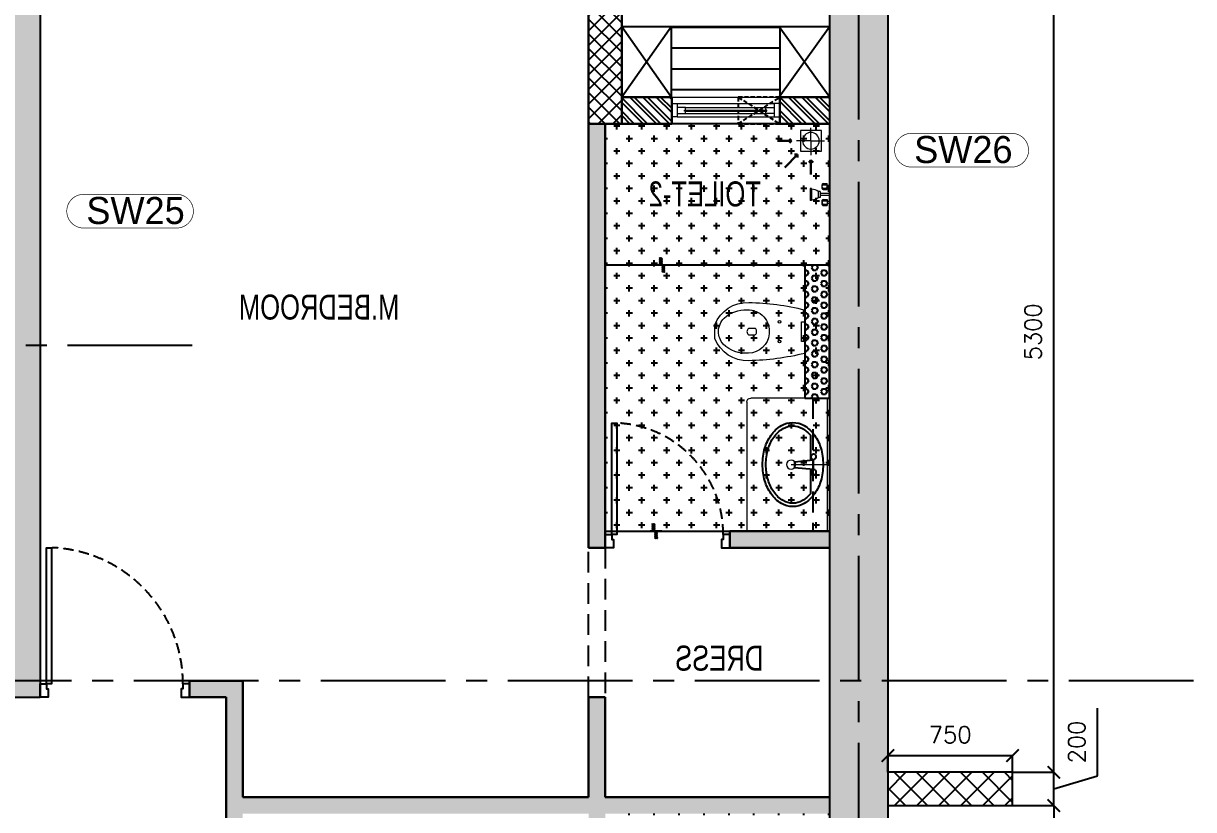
# Model space of a CAD drawing. Header units: millimetres. Extents: x 1181448 to 1317632, y -5734806 to -5633961.
# Drawn here: x 1222512 to 1229551, y -5714824 to -5710094 of the extents above; entities that cross this region are included whole.
import ezdxf

# ---------------------------------------------------------------- set-up
doc = ezdxf.new("R2010")
doc.units = ezdxf.units.MM
doc.header["$LTSCALE"] = 1000
doc.header["$MEASUREMENT"] = 0
for name, pattern in [('3BHK-A$1$( Hidden )', [0.375, 0.25, -0.125]), ('3BHK-A$1$AUDIT_D_120904163729-0', [0]), ('3BHK-A$1$HIDDEN', [0.375, 0.25, -0.125]), ('AUDIT_D_120904163729-0', [0]), ('T8(T9 IS SIMILAR) - TYPICAL FLOOR ELEVATION$1$AUDIT_D_120904163729-0', [0]), ('T8(T9 IS SIMILAR) - TYPICAL FLOOR ELEVATION$1$HIDDEN', [0.375, 0.25, -0.125]), ('T8_REFUGE COLUMNS$0$CENTER2', [1.125, 0.75, -0.125, 0.125, -0.125])]:
    doc.linetypes.add(name, pattern=pattern)
doc.layers.get('0').update_dxf_attribs({"linetype": 'AUDIT_D_120904163729-0'})
for name, color, linetype in [('3BHK-A$0$$1$LEDGE WALL', 5, 'Continuous'), ('3BHK-A$0$A-DOOR-FULL', 2, 'Continuous'), ('3BHK-A$0$A-SANITARY', 2, 'Continuous'), ('3BHK-A$0$a-tile drop', 3, 'Continuous'), ('3BHK-A$0$APT PLANS-typ$0$TILEDROP', 3, 'Continuous'), ('3BHK-A$0$ELEV.', 5, 'Continuous'), ('3BHK-A$0$LEDGE WALL', 5, 'Continuous'), ('3BHK-A$1$A-HATCH -160', 251, '3BHK-A$1$AUDIT_D_120904163729-0'), ('3BHK-A$1$A-TOI SUNK 50MM', 8, 'Continuous'), ('3BHK-A$1$CUT-OUT', 49, 'Continuous'), ('3BHK-A$1$ELE 1', 1, 'Continuous'), ('A_dim', 1, 'Continuous'), ('T8(T9 IS SIMILAR) - REFUGE FLOOR$1$A_rail', 253, 'Continuous'), ('T8(T9 IS SIMILAR) - TYPICAL FLOOR ELEVATION$0$A-DIM', 1, 'T8(T9 IS SIMILAR) - TYPICAL FLOOR ELEVATION$1$AUDIT_D_120904163729-0'), ('T8(T9 IS SIMILAR) - TYPICAL FLOOR ELEVATION$1$A-WALL HATCH', 252, 'T8(T9 IS SIMILAR) - TYPICAL FLOOR ELEVATION$1$AUDIT_D_120904163729-0'), ('T8(T9 IS SIMILAR) - TYPICAL FLOOR ELEVATION$1$A-WALL-FEATURES', 6, 'T8(T9 IS SIMILAR) - TYPICAL FLOOR ELEVATION$1$AUDIT_D_120904163729-0'), ('T8_REFUGE COLUMNS$0$A-CENTERLINE', 193, 'T8_REFUGE COLUMNS$0$CENTER2'), ('T8_REFUGE COLUMNS$1$A-RCC COLS', 3, 'Continuous')]:
    doc.layers.add(name, color=color, linetype=linetype)
for name, color, linetype, lineweight in [('3BHK-A$0$a-Text', 4, 'Continuous', 0), ('3BHK-A$1$a-TOI-fixtures', 251, 'Continuous', 0), ('3BHK-A$1$A-WALL- 160', 6, 'Continuous', 30), ('3BHK-A$1$Ventilator', 5, 'Continuous', 0), ('T8(T9 IS SIMILAR) - REFUGE FLOOR$0$D&W', 8, 'Continuous', 25), ('T8_REFUGE COLUMNS$0$A-COLUMN NO size reduce', 81, 'Continuous', 25)]:
    doc.layers.add(name, color=color, linetype=linetype, lineweight=lineweight)
doc.layers.add('T8_REFUGE COLUMNS$0$COL-HATCH', color=7, linetype='Continuous', lineweight=25, true_color=0xa3a3a3)
doc.styles.add('3BHK-A$0$ARIAL ARROW', font='swisscl.ttf')
doc.styles.add('3BHK-A$0$Romans 1', font='romans.shx', dxfattribs={"height": 100})
doc.styles.add('T8(T9 IS SIMILAR) - TYPICAL FLOOR ELEVATION$0$Romans 1', font='romans.shx', dxfattribs={"height": 100})
doc.styles.add('T8_REFUGE COLUMNS$0$STANDARD', font='GOTHIC.TTF')
doc.dimstyles.new('3BHK-A$0$ALPINE S', dxfattribs={"dimscale": 0, "dimtxt": 100, "dimasz": 75, "dimexe": 0, "dimexo": 0, "dimgap": 75, "dimtad": 1, "dimdec": 0, "dimzin": 0, "dimdsep": 46, "dimtxsty": '3BHK-A$0$Romans 1', "dimblk": '3BHK-A$0$_ArchTick', "dimcen": 0.09, "dimclrd": 256, "dimclre": 256, "dimclrt": 7, "dimadec": 0, "dimazin": 0, "dimtfac": 1, "dimtdec": 0, "dimtofl": 0, "dimtmove": 1, "dimatfit": 0, "dimldrblk": '3BHK-A$0$_Open90', "dimfxl": 1, "dimtolj": 1, "dimtzin": 0, "dimarcsym": 0})
doc.dimstyles.new('T8(T9 IS SIMILAR) - TYPICAL FLOOR ELEVATION$0$ALPINE S', dxfattribs={"dimscale": 0, "dimtxt": 100, "dimasz": 75, "dimexe": 0, "dimexo": 0, "dimgap": 75, "dimtad": 1, "dimdec": 0, "dimzin": 0, "dimdsep": 46, "dimtxsty": 'T8(T9 IS SIMILAR) - TYPICAL FLOOR ELEVATION$0$Romans 1', "dimblk": 'T8(T9 IS SIMILAR) - TYPICAL FLOOR ELEVATION$0$_ArchTick', "dimcen": 0.09, "dimclrd": 256, "dimclre": 256, "dimclrt": 7, "dimadec": 0, "dimazin": 0, "dimtfac": 1, "dimtdec": 0, "dimtofl": 0, "dimtmove": 1, "dimatfit": 0, "dimldrblk": 'T8(T9 IS SIMILAR) - TYPICAL FLOOR ELEVATION$0$_Open90', "dimfxl": 1, "dimtolj": 1, "dimtzin": 0, "dimarcsym": 0})
pattern_1 = [(45, (-0.65, 1285.594), (-39.77475644, 39.77475644), []), (45, (25.864, 1285.594), (-39.77475644, 39.77475644), [])]

# ---------------------------------------------------------------- blocks, each defined once
blk = doc.blocks.new('T8_REFUGE COLUMNS')
at = {"layer": 'T8_REFUGE COLUMNS$0$COL-HATCH', "linetype": 'ByBlock'}
h = blk.add_hatch(color=256, dxfattribs=at)
h.dxf.hatch_style = 1
h.paths.add_polyline_path([(1227712.1, -5718799.9), (1227362.1, -5718799.9), (1227362.1, -5709299.9), (1227712.1, -5709299.9)])
h = blk.add_hatch(color=256, dxfattribs=at)
h.dxf.hatch_style = 1
h.paths.add_polyline_path([(1222612.1, -5714149.9), (1222312.1, -5714149.9), (1222312.1, -5709914.9), (1222612.1, -5709914.9)])
at = {"layer": 'T8_REFUGE COLUMNS$0$A-CENTERLINE'}
for p, q in [((1227537.1, -5720797.2), (1227537.1, -5702690.8)), ((1223527.8, -5712032.4), (1182137.1, -5712032.4)), ((1229551.2, -5714049.9), (1182156.9, -5714049.9))]:
    blk.add_line(p, q, dxfattribs=at)
at = {"layer": 'T8_REFUGE COLUMNS$0$A-COLUMN NO size reduce', "linetype": 'ByBlock', "const_width": 3.9}
for points in [[(1227854.2, -5710958.8, -1), (1227854.2, -5710755.6), (1228457, -5710755.6, -1), (1228457, -5710958.8)], [(1222874.7, -5711325.6, -1), (1222874.7, -5711122.4), (1223433.2, -5711122.4, -1), (1223433.2, -5711325.6)]]:
    blk.add_lwpolyline(points, format="xyb", close=True, dxfattribs=at)
at = {"layer": 'T8_REFUGE COLUMNS$1$A-RCC COLS', "linetype": 'ByBlock'}
for points in [[(1227712.1, -5718799.9), (1227362.1, -5718799.9), (1227362.1, -5709299.9), (1227712.1, -5709299.9)], [(1222612.1, -5714149.9), (1222312.1, -5714149.9), (1222312.1, -5709914.9), (1222612.1, -5709914.9)]]:
    blk.add_lwpolyline(points, close=True, dxfattribs=at)
at = {"layer": 'T8_REFUGE COLUMNS$0$A-COLUMN NO size reduce', "linetype": 'ByBlock', "char_height": 162.5, "attachment_point": 1, "style": 'T8_REFUGE COLUMNS$0$STANDARD'}
for s, insert in [('SW26', (1227870.4, -5710771.9)), ('SW25', (1222890.9, -5711138.7))]:
    blk.add_mtext_dynamic_manual_height_columns(s, width=444.685, gutter_width=500, heights=[0], dxfattribs=dict(at, insert=insert))
blk = doc.blocks.new('3BHK-A$1$V1')
at = {"layer": '3BHK-A$1$Ventilator'}
for p, q in [((1139503.9, -5700057.1), (1140153.9, -5700057.1)), ((1139503.9, -5700217.1), (1140153.9, -5700217.1))]:
    blk.add_line(p, q, dxfattribs=at)
at = {"layer": '3BHK-A$1$Ventilator', "color": 8}
for p, q in [((1139536.9, -5700094.6), (1140120.9, -5700094.6)), ((1139536.9, -5700174.6), (1140120.9, -5700174.6)), ((1139586.9, -5700118.3), (1140070.9, -5700118.3)), ((1139586.9, -5700155.8), (1140070.9, -5700155.8))]:
    blk.add_line(p, q, dxfattribs=at)
at = {"layer": '3BHK-A$1$Ventilator', "color": 5}
for p, q in [((1139586.9, -5700134.1), (1140070.9, -5700134.1)), ((1139586.9, -5700140.1), (1140070.9, -5700140.1))]:
    blk.add_line(p, q, dxfattribs=at)
at = {"layer": '3BHK-A$1$Ventilator', "color": 4}
for points in [[(1139503.9, -5700094.6), (1139536.9, -5700094.6), (1139536.9, -5700174.6), (1139503.9, -5700174.6)], [(1140153.9, -5700094.6), (1140120.9, -5700094.6), (1140120.9, -5700174.6), (1140153.9, -5700174.6)], [(1139586.9, -5700134.1), (1139586.9, -5700118.3), (1139536.9, -5700118.3), (1139536.9, -5700155.8), (1139586.9, -5700155.8), (1139586.9, -5700140.1), (1139580.9, -5700140.1), (1139580.9, -5700134.1)], [(1140070.9, -5700134.1), (1140070.9, -5700118.3), (1140120.9, -5700118.3), (1140120.9, -5700155.8), (1140070.9, -5700155.8), (1140070.9, -5700140.1), (1140076.9, -5700140.1), (1140076.9, -5700134.1)]]:
    blk.add_lwpolyline(points, close=True, dxfattribs=at)
blk = doc.blocks.new('*U452')
for points in [[(-710, 0), (-670, 0), (-670, 30), (-660, 30), (-660, 80), (-710, 80)], [(40, 0), (0, 0), (0, 30), (-10, 30), (-10, 80), (40, 80)], [(0, 0), (0, -670), (-30, -670), (-30, 0)]]:
    blk.add_lwpolyline(points, close=True)
at = {"color": 0, "linetype": 'ByBlock', "ltscale": 0.25}
blk.add_arc((1, 0.4), 671, 180.03474, 267.62699, dxfattribs=at)
blk = doc.blocks.new('*U456')
for points in [[(0, 0), (0, 820), (30, 820), (30, 0)], [(-40, 0), (0, 0), (0, -30), (10, -30), (10, -80), (-40, -80)], [(860, 0), (820, 0), (820, -30), (810, -30), (810, -80), (860, -80)]]:
    blk.add_lwpolyline(points, close=True)
at = {"color": 0, "linetype": 'ByBlock', "ltscale": 0.25}
blk.add_arc((-1.2, -0.5), 821.2, 0.03474, 87.62699, dxfattribs=at)
blk = doc.blocks.new('3BHK-A$0$EWC 1-flat-3')
at = {"layer": '3BHK-A$1$a-TOI-fixtures', "ltscale": 1.5}
blk.add_line((130.9, 0), (-130.9, 0), dxfattribs=at)
for points in [[(-130.9, 0, -0.055103), (-175.3, 336.2, -0.321827), (-41.6, 540), (41.6, 540, -0.321827), (175.3, 336.2, -0.055103), (130.9, 0, -27.681239)], [(-13.2, 214.3, -0.391448), (-129.3, 337.7, -0.224585), (-76.1, 489.9, -0.160675), (0, 518.7, -0.183016), (81.6, 484.1, -0.201424), (130, 346.4, -0.474507), (-13.2, 214.3, -2.927417)], [(-9.5, 290.2), (9.5, 290.2, 0.414214), (18.9, 299.7), (18.9, 337.6, 0.5), (-18.9, 337.6), (-18.9, 299.7, 0.414214), (-9.5, 290.2, 0.530498)]]:
    blk.add_lwpolyline(points, format="xyb", dxfattribs=at)
at = {"layer": '3BHK-A$1$a-TOI-fixtures'}
blk.add_lwpolyline([(-59.2, 0), (-59.2, 18.9), (59.2, 18.9), (59.2, 0)], close=True, dxfattribs=at)
at = {"layer": '3BHK-A$1$a-TOI-fixtures', "ltscale": 1.5}
for centre in [(-59.2, 151.6), (59.2, 151.6)]:
    blk.add_circle(centre, 8.31, dxfattribs=at)
blk = doc.blocks.new('3BHK-A$0$_ArchTick')
at = {"color": 0, "linetype": 'ByBlock', "const_width": 0.15}
blk.add_lwpolyline([(-0.5, -0.5), (0.5, 0.5)], dxfattribs=at)
blk = doc.blocks.new('3BHK-A$0$_Open90')
at = {"color": 0, "linetype": 'ByBlock', "lineweight": -2}
for p, q in [((0, 0), (-1, 0)), ((-0.5, 0.5), (0, 0)), ((0, 0), (-0.5, -0.5))]:
    blk.add_line(p, q, dxfattribs=at)
blk = doc.blocks.new('3BHK-A$0$SH-flat-2')
at = {"layer": '3BHK-A$1$a-TOI-fixtures'}
for p, q in [((14.6, 37.7, -0.1), (14.7, 73.7, -0.1)), ((39.9, 73.7, -0.1), (14.7, 73.7, -0.1)), ((0, 1.7, -0.1), (0, 13.7, -0.1)), ((0, 13.7, -0.1), (56.3, 13.6, -0.1)), ((0, 1.7, -0.1), (56.3, 1.6, -0.1)), ((0.1, 61.7, -0.1), (14.6, 61.7, -0.1)), ((0.1, 49.7, -0.1), (14.6, 49.7, -0.1)), ((39.7, 46.4, -0.1), (14.5, 46.5, -0.1)), ((39.8, 64.9, -0.1), (14.6, 65, -0.1)), ((39.8, 37.7, -0.1), (14.6, 37.7, -0.1)), ((43.4, 39.3, -0.1), (44.7, 40.8, -0.1)), ((44.6, 50.8, -0.1), (44.6, 60, -0.1)), ((45.9, 43.9, -0.1), (45.9, 66.8, -0.1)), ((56.2, -10.4, -0.1), (56.3, 25.6, -0.1)), ((56.3, 25.6, -0.1), (68.3, 25.6, -0.1)), ((68.2, -10.4, -0.1), (68.3, 25.6, -0.1)), ((108.4, -25.1, -0.1), (108.5, 40.1, -0.1)), ((108.5, 43.5, -0.1), (116.3, 43.5, -0.1)), ((108.5, 40.1, -0.1), (108.5, 43.5, -0.1)), ((116.2, -28.5, -0.1), (116.3, 43.5, -0.1)), ((-0.1, -34.3, -0.1), (14.4, -34.3, -0.1)), ((-0.1, -46.3, -0.1), (14.4, -46.3, -0.1)), ((39.5, -49.6, -0.1), (14.3, -49.5, -0.1)), ((14.5, -22.3, -0.1), (14.4, -58.3, -0.1)), ((39.6, -31.1, -0.1), (14.4, -31, -0.1)), ((39.6, -58.3, -0.1), (14.4, -58.3, -0.1)), ((39.7, -22.3, -0.1), (14.5, -22.3, -0.1)), ((43.3, -24, -0.1), (44.6, -25.5, -0.1)), ((44.4, -35.5, -0.1), (44.4, -44.7, -0.1)), ((45.7, -28.6, -0.1), (45.7, -51.5, -0.1)), ((56.2, -10.4, -0.1), (68.2, -10.4, -0.1)), ((108.4, -25.1, -0.1), (108.4, -28.5, -0.1)), ((108.4, -28.5, -0.1), (116.2, -28.5, -0.1))]:
    blk.add_line(p, q, dxfattribs=at)
for centre, radius, start, end in [((39.9, 68.9, -0.1), 4.8, 359.87759, 89.87759), ((39.8, 51.2, -0.1), 4.8, 269.87759, 359.87759), ((39.7, 41.6, -0.1), 4.8, 359.87759, 89.87759), ((39.8, 69.7, -0.1), 4.8, 269.87759, 359.87759), ((39.8, 60, -0.1), 4.8, 359.87759, 89.87759), ((39.8, 42.5, -0.1), 4.8, 269.87759, 359.87759), ((41.1, 66.8, -0.1), 4.8, 359.87759, 46.4449), ((41.1, 44, -0.1), 4.8, 319.22581, 359.87759), ((114.8, -40.2, -0.1), 80.5, 94.45949, 125.23752), ((39.5, -44.7, -0.1), 4.8, 269.87759, 359.87759), ((39.5, -54.4, -0.1), 4.8, 359.87759, 89.87759), ((39.6, -26.3, -0.1), 4.8, 269.87759, 359.87759), ((39.6, -35.9, -0.1), 4.8, 359.87759, 89.87759), ((39.6, -53.5, -0.1), 4.8, 269.87759, 359.87759), ((39.7, -27.1, -0.1), 4.8, 359.87759, 89.87759), ((40.9, -51.5, -0.1), 4.8, 313.31029, 359.87759), ((40.9, -28.6, -0.1), 4.8, 359.87759, 40.52937), ((115, 55.2, -0.1), 80.5, 234.51767, 265.2957)]:
    blk.add_arc(centre, radius, start, end, dxfattribs=at)
blk = doc.blocks.new('3BHK-A$0$TILE DROP -x')
at = {"layer": '3BHK-A$0$APT PLANS-typ$0$TILEDROP'}
h = blk.add_hatch(dxfattribs=at)
h.set_pattern_fill('ACET-2D-ANSI31', color=8, scale=90, angle=90, style=0)
h.set_pattern_definition([(135, (-851695.914, 5365039.183), (-7.954951288, -7.954951288), [])])
h.paths.add_polyline_path([(-58324, -19206), (-58324, -19024), (-58262, -19024), (-58262, -19206)])
edge = h.paths.add_edge_path()
edge.add_line((-58324, -19381), (-58394, -19381))
edge.add_line((-58324, -19206), (-58324, -19381))
edge.add_line((-58393, -19206), (-58324, -19206))
edge.add_line((-58393, -19381), (-58393, -19206))
at = {"layer": '3BHK-A$0$APT PLANS-typ$0$TILEDROP', "color": 1}
blk.add_line((-58154, -19206), (-58434, -19206), dxfattribs=at)
at = {"layer": '3BHK-A$0$APT PLANS-typ$0$TILEDROP', "color": 20, "const_width": 10}
for points in [[(-58262, -19206), (-58262, -19024)], [(-58324, -19381), (-58324, -19206)], [(-58324, -19206), (-58262, -19206)]]:
    blk.add_lwpolyline(points, dxfattribs=at)
blk = doc.blocks.new('3BHK-A$0$WB1-flat-1')
at = {"layer": '3BHK-A$0$A-SANITARY', "color": 251, "ltscale": 1000}
for p, q in [((-1779491.7, 190118), (-1779491.7, 190265.4)), ((-1779507.9, 190061.5), (-1779507.9, 190121.4)), ((-1779394.5, 190106.8), (-1779507.9, 190119.9)), ((-1779394.5, 190074.4), (-1779507.9, 190063)), ((-1779491.7, 189917.5), (-1779491.7, 190064.6))]:
    blk.add_line(p, q, dxfattribs=at)
at = {"layer": '3BHK-A$0$A-SANITARY', "color": 251}
blk.add_line((-1779394.5, 190106.8), (-1779394.5, 190074.4), dxfattribs=at)
for centre, major_axis, start_param, end_param in [((-1779384.1, 190209.6), (130.8, -33.3), 1.820103, 2.357157), ((-1779384.1, 190209.6), (130.3, -35), 1.296313, 1.833367), ((-1779296.9, 190115.8), (257.2, -67.9), 2.791732, 3.118985), ((-1779350.3, 190152.9), (193.2, -55.2), 2.386204, 2.812145), ((-1779350.3, 190152.9), (175.1, -44.6), 2.357412, 2.719312), ((-1779384.1, 190209.6), (109.6, -33.8), 1.870427, 2.407481), ((-1779384.1, 190209.6), (110.5, -30.5), 1.303226, 1.84028), ((-1779417.8, 190152.9), (175.5, -43.1), 0.84856, 1.274501), ((-1779417.8, 190152.9), (193.7, -53.5), 0.877554, 1.303495), ((-1779471.3, 190115.8), (256.4, -70.9), 0.550268, 0.877521), ((-1779471.3, 190115.8), (236.8, -65.9), 0.552139, 0.879393), ((-1779212.5, 190091.4), (341.5, -92.8), 3.126498, 3.407047), ((-1779507.9, 190137.6), (15.5, -4.6), 0.024765, 6.30795), ((-1779555.7, 190091.4), (320.9, -91.3), 0.277128, 0.557677), ((-1779555.7, 190091.4), (341.3, -93.5), 0.267352, 0.5479), ((-1779212.5, 190091.4), (340.8, -95.1), -2.869466, -2.588917), ((-1779507.9, 190045.3), (15.8, -3.6), -0.04131853858723034, 6.241866768592355), ((-1779555.7, 190091.4), (321.9, -87.7), -0.014507, 0.266042), ((-1779555.7, 190091.4), (341.5, -92.8), -0.015048, 0.2655), ((-1779296.9, 190067.1), (256.3, -71.3), -2.589745, -2.262492), ((-1779471.3, 190067.1), (237.5, -63.4), -0.34704, -0.019787), ((-1779471.3, 190067.1), (256.9, -69.2), -0.344634, -0.017381), ((-1779350.3, 190030), (194, -52.4), -2.26986, -1.84392), ((-1779350.3, 190030), (174.5, -46.9), -2.206968, -1.845068), ((-1779417.8, 190030), (173.5, -50.3), -0.751557, -0.325616), ((-1779417.8, 190030), (193, -55.8), -0.752352, -0.326411), ((-1779384.1, 189973.2), (130.1, -35.9), -1.838416, -1.301362), ((-1779384.1, 189973.2), (110.6, -30.1), -1.842195, -1.305141), ((-1779384.1, 189973.2), (110.2, -31.7), -1.29052, -0.753466), ((-1779384.1, 189973.2), (130.7, -33.4), -1.320613, -0.783559)]:
    blk.add_ellipse(centre, major_axis=major_axis, ratio=1, start_param=start_param, end_param=end_param, dxfattribs=at)
blk = doc.blocks.new('3BHK-A$0$A$C4C1B68F2-flat-1')
at = {"layer": '3BHK-A$1$a-TOI-fixtures'}
for p, q in [((-412.9, 666.2, 0), (-412.9, -133.8)), ((-412.9, 666.2, 0.1), (60.4, 666.2, 0.1)), ((-397.8, 666.2, 0), (-397.8, -133.8)), ((85.4, 641.2, 0.1), (85.4, -133.8, 0.1)), ((-181.3, 266.2, 0), (-412.9, 266.2, 0)), ((-412.9, -133.8), (85.4, -133.8))]:
    blk.add_line(p, q, dxfattribs=at)
blk.add_arc((60.4, 641.2, 0.1), 25, 0, 89.99997, dxfattribs=at)
blk.add_ellipse((-181.3, 266.2, 0), major_axis=(27.5, 0.4), ratio=1, dxfattribs=at)
at = {"layer": '3BHK-A$1$A-WALL- 160'}
blk.add_blockref('3BHK-A$0$WB1-flat-1', (1779192.5, -189825), dxfattribs=at)
blk = doc.blocks.new('T8(T9 IS SIMILAR) - TYPICAL FLOOR ELEVATION$0$_ArchTick')
at = {"color": 0, "linetype": 'ByBlock', "const_width": 0.15}
blk.add_lwpolyline([(-0.5, -0.5), (0.5, 0.5)], dxfattribs=at)
blk = doc.blocks.new('*D2272')
at = {"layer": 'T8(T9 IS SIMILAR) - TYPICAL FLOOR ELEVATION$0$A-DIM', "linetype": 'T8(T9 IS SIMILAR) - TYPICAL FLOOR ELEVATION$1$HIDDEN', "lineweight": -2, "transparency": 16777216}
for p, q in [((1227712.1, -5714599.9), (1227712.1, -5714499.1)), ((1228462.1, -5714599.9), (1228462.1, -5714499.1))]:
    blk.add_line(p, q, dxfattribs=at)
at = {"layer": 'T8(T9 IS SIMILAR) - TYPICAL FLOOR ELEVATION$0$A-DIM', "lineweight": -2, "transparency": 16777216}
blk.add_line((1227712.1, -5714499.1), (1228462.1, -5714499.1), dxfattribs=at)
at = {"layer": 'T8(T9 IS SIMILAR) - TYPICAL FLOOR ELEVATION$0$A-DIM', "linetype": 'ByBlock', "lineweight": -2, "transparency": 16777216, "xscale": 75, "yscale": 75, "zscale": 75, "rotation": 180}
blk.add_blockref('T8(T9 IS SIMILAR) - TYPICAL FLOOR ELEVATION$0$_ArchTick', (1227712.1, -5714499.1), dxfattribs=at)
at = {"layer": 'T8(T9 IS SIMILAR) - TYPICAL FLOOR ELEVATION$0$A-DIM', "linetype": 'ByBlock', "lineweight": -2, "transparency": 16777216, "xscale": 75, "yscale": 75, "zscale": 75}
blk.add_blockref('T8(T9 IS SIMILAR) - TYPICAL FLOOR ELEVATION$0$_ArchTick', (1228462.1, -5714499.1), dxfattribs=at)
at = {"layer": 'T8(T9 IS SIMILAR) - TYPICAL FLOOR ELEVATION$0$A-DIM', "color": 7, "linetype": 'ByBlock', "transparency": 16777216, "insert": (1228087.1, -5714374.1), "char_height": 100, "attachment_point": 5, "style": 'T8(T9 IS SIMILAR) - TYPICAL FLOOR ELEVATION$0$Romans 1'}
blk.add_mtext('\\A1;750', dxfattribs=at)
blk = doc.blocks.new('T8(T9 IS SIMILAR) - TYPICAL FLOOR ELEVATION$0$_Open90')
at = {"color": 0, "linetype": 'ByBlock', "lineweight": -2}
for p, q in [((0, 0), (-1, 0)), ((-0.5, 0.5), (0, 0)), ((0, 0), (-0.5, -0.5))]:
    blk.add_line(p, q, dxfattribs=at)
blk = doc.blocks.new('*D2273')
at = {"layer": 'T8(T9 IS SIMILAR) - TYPICAL FLOOR ELEVATION$0$A-DIM', "lineweight": -2, "transparency": 16777216}
for p, q in [((1228973, -5714621.1), (1228973, -5714214)), ((1228710.5, -5714599.9), (1228710.5, -5714524.9)), ((1228710.5, -5714799.9), (1228710.5, -5714599.9)), ((1228710.5, -5714699.9), (1228973, -5714621.1)), ((1228710.5, -5714799.9), (1228710.5, -5714874.9))]:
    blk.add_line(p, q, dxfattribs=at)
at = {"layer": 'T8(T9 IS SIMILAR) - TYPICAL FLOOR ELEVATION$0$A-DIM', "linetype": 'T8(T9 IS SIMILAR) - TYPICAL FLOOR ELEVATION$1$HIDDEN', "lineweight": -2, "transparency": 16777216}
for p, q in [((1228462.1, -5714599.9), (1228710.5, -5714599.9)), ((1228462.1, -5714799.9), (1228710.5, -5714799.9))]:
    blk.add_line(p, q, dxfattribs=at)
at = {"layer": 'T8(T9 IS SIMILAR) - TYPICAL FLOOR ELEVATION$0$A-DIM', "linetype": 'ByBlock', "lineweight": -2, "transparency": 16777216, "xscale": 75, "yscale": 75, "zscale": 75}
for p, rotation in [((1228710.5, -5714599.9), 270), ((1228710.5, -5714799.9), 90)]:
    blk.add_blockref('T8(T9 IS SIMILAR) - TYPICAL FLOOR ELEVATION$0$_ArchTick', p, dxfattribs=dict(at, rotation=rotation))
at = {"layer": 'T8(T9 IS SIMILAR) - TYPICAL FLOOR ELEVATION$0$A-DIM', "color": 7, "linetype": 'ByBlock', "transparency": 16777216, "insert": (1228848, -5714417.5), "char_height": 100, "attachment_point": 5, "rotation": 90, "style": 'T8(T9 IS SIMILAR) - TYPICAL FLOOR ELEVATION$0$Romans 1'}
blk.add_mtext('\\A1;200', dxfattribs=at)
blk = doc.blocks.new('*D2274')
at = {"layer": 'T8(T9 IS SIMILAR) - TYPICAL FLOOR ELEVATION$0$A-DIM', "linetype": 'T8(T9 IS SIMILAR) - TYPICAL FLOOR ELEVATION$1$HIDDEN', "lineweight": -2, "transparency": 16777216}
for p, q in [((1227712.1, -5709299.9), (1228710.5, -5709299.9)), ((1228462.1, -5714599.9), (1228710.5, -5714599.9))]:
    blk.add_line(p, q, dxfattribs=at)
at = {"layer": 'T8(T9 IS SIMILAR) - TYPICAL FLOOR ELEVATION$0$A-DIM', "lineweight": -2, "transparency": 16777216}
blk.add_line((1228710.5, -5714599.9), (1228710.5, -5709299.9), dxfattribs=at)
at = {"layer": 'T8(T9 IS SIMILAR) - TYPICAL FLOOR ELEVATION$0$A-DIM', "linetype": 'ByBlock', "lineweight": -2, "transparency": 16777216, "xscale": 75, "yscale": 75, "zscale": 75}
for p, rotation in [((1228710.5, -5709299.9), 90), ((1228710.5, -5714599.9), 270)]:
    blk.add_blockref('T8(T9 IS SIMILAR) - TYPICAL FLOOR ELEVATION$0$_ArchTick', p, dxfattribs=dict(at, rotation=rotation))
at = {"layer": 'T8(T9 IS SIMILAR) - TYPICAL FLOOR ELEVATION$0$A-DIM', "color": 7, "linetype": 'ByBlock', "transparency": 16777216, "insert": (1228585.5, -5711949.9), "char_height": 100, "attachment_point": 5, "rotation": 90, "style": 'T8(T9 IS SIMILAR) - TYPICAL FLOOR ELEVATION$0$Romans 1'}
blk.add_mtext('\\A1;5300', dxfattribs=at)
blk = doc.blocks.new('3BHK-A$0$A$C1DA736AB')
at = {"layer": '3BHK-A$1$a-TOI-fixtures', "linetype": 'ByBlock'}
for points in [[(117, 0.4, 0), (202.3, 0.4, 0)], [(0.4, -117, 0), (0.4, -202.3, 0)], [(81.7, -82.8, 0), (158.2, -159.9, 0)]]:
    blk.add_leader(points, dimstyle='3BHK-A$0$ALPINE S', override={"dimscale": 1, "dimasz": 25, "dimtad": 0, "dimfxl": 5, "dimtfill": 1, "dimarcsym": 1}, dxfattribs=at)
blk = doc.blocks.new('3BHK-A$0$Type-A-First Floor Plan-bottom-up$0$FLOOR TRAP-flat-6')
at = {"layer": '3BHK-A$1$a-TOI-fixtures'}
h = blk.add_hatch(dxfattribs=at)
h.set_pattern_fill('ACET-2D-_USER', color=256, scale=20, angle=45, style=0, double=1, pattern_type=0)
h.set_pattern_definition([(45, (-789896.981, 5385770.066), (-14.142135624, 14.142135624), []), (135, (-789896.981, 5385770.066), (-14.142135624, -14.142135624), [])])
edge = h.paths.add_edge_path()
edge.add_arc((150, 150), 50, 0, 360)
for q in [(150, 228.6), (67.6, 150), (237.4, 150), (150, 63.6)]:
    blk.add_line((150, 150), q, dxfattribs=at)
blk.add_lwpolyline([(87.5, 212.5), (212.5, 212.5), (212.5, 87.5), (87.5, 87.5)], close=True, dxfattribs=at)
blk.add_circle((150, 150), 50, dxfattribs=at)
at = {"layer": '3BHK-A$1$A-WALL- 160', "linetype": 'ByBlock'}
blk.add_blockref('3BHK-A$0$A$C1DA736AB', (149.6, 149.6, 0), dxfattribs=at)
blk = doc.blocks.new('3BHK-A')
at = {"layer": '3BHK-A$0$LEDGE WALL'}
h = blk.add_hatch(dxfattribs=at)
h.set_pattern_fill('HEX', color=8, scale=150, angle=180)
h.paths.add_polyline_path([(1185332.8, -5712348.5), (1185182.8, -5712348.5), (1185182.8, -5711548.5), (1185332.8, -5711548.5)])
at = {"layer": '3BHK-A$1$A-HATCH -160', "linetype": 'ByBlock'}
h = blk.add_hatch(dxfattribs=at)
h.set_pattern_fill('ZIGZAG', color=256, scale=250)
h.set_pattern_definition([(9e-15, (1e-08, 0), (31.25, 31.25), [31.25, -31.25]), (90, (31.25, 0), (-31.25, 31.25), [31.25, -31.25])])
h.paths.add_polyline_path([(1185182.8, -5714749.5), (1186532.7, -5714749.5), (1186532.7, -5714149.5), (1186632.7, -5714149.5), (1186632.7, -5714749.5), (1188712.7, -5714749.5), (1188712.7, -5714049.5), (1189032.5, -5714049.5), (1189032.5, -5714149.5), (1188812.7, -5714149.5), (1188812.7, -5715449.5), (1189032.5, -5715449.5), (1189032.5, -5715549.5), (1188712.7, -5715549.5), (1188712.7, -5714849.5), (1186632.7, -5714849.5), (1186632.7, -5715664.5), (1186532.7, -5715664.5), (1186532.7, -5714849.5), (1185182.8, -5714849.5)])
h.paths.add_polyline_path([(1185182.8, -5713249.5), (1185782.7, -5713249.5), (1185782.7, -5713149.5), (1185182.8, -5713149.5)])
h.paths.add_polyline_path([(1186532.7, -5710699.5), (1186632.7, -5710699.5), (1186632.7, -5713249.5), (1186532.7, -5713249.5)])
h.paths.add_polyline_path([(1186532.7, -5717399.5), (1186632.7, -5717399.5), (1186632.7, -5716414.5), (1186532.7, -5716414.5)])
h.paths.add_polyline_path([(1194902.2, -5715375), (1194082.3, -5715375), (1194082.3, -5715475), (1194902.2, -5715475)])
h.paths.add_polyline_path([(1195782.2, -5715375), (1196682.2, -5715375), (1196682.2, -5715475), (1195782.2, -5715475)])
h.paths.add_polyline_path([(1194132.5, -5714149.9), (1196532.4, -5714149.9), (1196532.4, -5714049.9), (1194132.5, -5714049.9)])
h.paths.add_polyline_path([(1197432.4, -5711800.2), (1197532.4, -5711800.2), (1197532.4, -5714149.9), (1197432.4, -5714149.9)])
h.paths.add_polyline_path([(1198282.4, -5714149.9), (1198958.7, -5714149.9), (1198958.7, -5714049.9), (1198282.4, -5714049.9)])
h.paths.add_polyline_path([(1196871.9, -5720208.6), (1196082.2, -5720209.7), (1196082.3, -5720109.7), (1196082.2, -5720109.7), (1196182.2, -5720109.7), (1196871.9, -5720108.6)])
h.paths.add_polyline_path([(1193397.2, -5709939.9), (1193882.3, -5709939.6), (1193882.3, -5710040.1), (1193397.3, -5710040.1)])
h.paths.add_polyline_path([(1186632.7, -5708554.7), (1187192.3, -5708554.8), (1187192.3, -5708654.7), (1186632.7, -5708654.7)])
h.paths.add_polyline_path([(1194182.3, -5715724), (1194082.3, -5715724), (1194082.3, -5715474), (1194182.3, -5715474)])
h = blk.add_hatch(dxfattribs=at)
h.set_pattern_fill('ANSI37', color=256, scale=500)
h.set_pattern_definition([(45, (-0.65, 1286.84), (-44.1941738, 44.1941738), []), (135, (-0.65, 1286.84), (-44.1941738, -44.1941738), [])])
h.paths.add_polyline_path([(1186432.8, -5709298.6), (1186632.7, -5709298.6), (1186632.7, -5710698.5), (1186432.9, -5710698.5)])
h = blk.add_hatch(dxfattribs=at)
h.set_pattern_fill('ANSI32', color=256, scale=150)
h.set_pattern_definition(pattern_1)
h.paths.add_polyline_path([(1185182.4, -5710698.5), (1185482.8, -5710698.4), (1185482.8, -5710538.5), (1185182.1, -5710538.5)])
h = blk.add_hatch(dxfattribs=at)
h.set_pattern_fill('ANSI32', color=256, scale=150)
h.set_pattern_definition(pattern_1)
h.paths.add_polyline_path([(1186132.8, -5710699.7), (1186432.9, -5710699.7), (1186432.9, -5710539.7), (1186132.8, -5710539.7)])
at = {"layer": '3BHK-A$1$A-TOI SUNK 50MM'}
h = blk.add_hatch(dxfattribs=at)
h.set_pattern_fill('CROSS', color=256, scale=300, style=0)
h.set_pattern_definition([(9e-15, (-0.65, 1286.84), (75, 75), [37.5, -112.5]), (90, (18.1, 1268.09), (-75, 75), [37.5, -112.5])])
h.paths.add_polyline_path([(1186532.7, -5713148.5), (1185182.4, -5713148.5), (1185182.4, -5710698.5), (1186532.7, -5710698.5)])
h.paths.add_polyline_path([(1185182.4, -5714848.6), (1186532.7, -5714848.6), (1186532.7, -5717398.5), (1185182.4, -5717398.5)])
at = {"layer": '3BHK-A$1$CUT-OUT'}
h = blk.add_hatch(dxfattribs=at)
h.set_pattern_fill('ANSI31', color=256, scale=1000, angle=135)
h.set_pattern_definition([(180, (23756.71, 9256.17), (-2e-14, -125), [])])
edge = h.paths.add_edge_path()
edge.add_line((1185483.8, -5710113.7), (1186131.5, -5710113.7))
edge.add_line((1186131.5, -5710113.7), (1186133.8, -5710538.5))
edge.add_line((1186133.8, -5710538.5), (1185483.1, -5710538.5))
edge.add_line((1185483.1, -5710538.5), (1185480.8, -5710113.7))
at = {"linetype": '3BHK-A$1$HIDDEN', "ltscale": 0.1}
for p, q in [((1185732.8, -5710698.4, 0), (1185482.8, -5710538.4, 0)), ((1185732.8, -5710538.4, 0), (1185482.8, -5710698.4, 0))]:
    blk.add_line(p, q, dxfattribs=at)
at = {"linetype": '3BHK-A$1$HIDDEN', "ltscale": 0.1, "elevation": 0}
blk.add_lwpolyline([(1185732.8, -5710698.4), (1185482.8, -5710698.4), (1185482.8, -5710538.4), (1185732.8, -5710538.4)], close=True, dxfattribs=at)
at = {"layer": '3BHK-A$0$$1$LEDGE WALL', "linetype": '3BHK-A$1$( Hidden )', "ltscale": 0.5}
blk.add_line((1185282.8, -5712348.5, 0), (1185282.8, -5713148.5, 0), dxfattribs=at)
at = {"layer": '3BHK-A$0$ELEV.'}
blk.add_line((1185182.5, -5711548.5, -0.5), (1186532.7, -5711548.5, 0), dxfattribs=at)
at = {"layer": '3BHK-A$0$LEDGE WALL', "elevation": 0}
blk.add_lwpolyline([(1185332.8, -5712348.5), (1185182.8, -5712348.5), (1185182.8, -5711548.5), (1185332.8, -5711548.5)], close=True, dxfattribs=at)
at = {"layer": '3BHK-A$1$A-TOI SUNK 50MM'}
blk.add_line((1186532.7, -5713148.5, 0), (1185782.7, -5713148.5, 0), dxfattribs=at)
at = {"layer": '3BHK-A$1$A-TOI SUNK 50MM', "elevation": 0}
blk.add_lwpolyline([(1186532.7, -5713148.5), (1185182.4, -5713148.5), (1185182.4, -5710698.5), (1186532.7, -5710698.5)], close=True, dxfattribs=at)
at = {"layer": '3BHK-A$1$A-WALL- 160', "linetype": 'ByBlock'}
for p, q in [((1186432.9, -5710698.5, 0.1), (1186432.8, -5709298.6, -0.6)), ((1186632.7, -5710698.5), (1186632.7, -5709298.6)), ((1185482.8, -5710538.5, 0), (1185182.5, -5710538.5, -0.5)), ((1185482.8, -5710698.5, 0), (1185482.8, -5710538.5, 0)), ((1186132.8, -5710698.5, 0), (1186132.8, -5710538.5, 0)), ((1186432.9, -5710538.5, 0), (1186132.8, -5710538.5, 0)), ((1185482.8, -5710698.5, 0), (1185182.8, -5710698.5, 0)), ((1186632.7, -5710698.5, 0), (1186132.8, -5710698.5, 0)), ((1186532.7, -5713248.5, 0), (1186532.7, -5710698.5, 0)), ((1186632.7, -5713248.5, 0), (1186632.7, -5710698.5, 0)), ((1185782.7, -5713148.5, 0), (1185182.8, -5713148.5, 0)), ((1185782.7, -5713248.5, 0), (1185782.7, -5713148.5, 0)), ((1185782.7, -5713248.5, 0), (1185182.8, -5713248.5, 0)), ((1186632.7, -5713248.5, 0), (1186532.7, -5713248.5, 0)), ((1188712.7, -5714748.5, 0), (1188712.7, -5714048.5, 0)), ((1188712.7, -5714048.5, 0), (1189032.5, -5714048.5, 0)), ((1189032.5, -5714148.5, 0), (1189032.5, -5714048.5, 0)), ((1186632.7, -5714148.5, 0), (1186532.7, -5714148.5, 0)), ((1186532.7, -5714148.5, 0), (1186532.7, -5714748.5, 0)), ((1186632.7, -5714148.5, 0), (1186632.7, -5714748.5, 0)), ((1188812.7, -5715448.5, 0), (1188812.7, -5714148.5, 0)), ((1188812.7, -5714148.5, 0), (1189032.5, -5714148.5, 0)), ((1186532.7, -5714748.5, 0), (1185182.8, -5714748.5, 0)), ((1188712.7, -5714748.5, 0), (1186632.7, -5714748.5, 0))]:
    blk.add_line(p, q, dxfattribs=at)
at = {"layer": '3BHK-A$1$CUT-OUT'}
for p, q in [((1185182.5, -5710113.7, 0.2), (1185485.5, -5710538.5, 0.2)), ((1185485.5, -5710113.7, 0.6), (1185182.5, -5710538.5, -0.5)), ((1186432.8, -5710113.7, 0.1), (1186133.2, -5710538.5, 0)), ((1186133.2, -5710113.7, 0.2), (1186432.9, -5710538.5, 0))]:
    blk.add_line(p, q, dxfattribs=at)
at = {"layer": '3BHK-A$1$CUT-OUT', "linetype": '3BHK-A$1$HIDDEN', "ltscale": 0.5, "elevation": 0}
blk.add_lwpolyline([(1186532.7, -5714148.5), (1186632.7, -5714148.5), (1186632.7, -5713248.5), (1186532.7, -5713248.5)], close=True, dxfattribs=at)
at = {"layer": '3BHK-A$1$ELE 1', "linetype": 'ByBlock'}
for p, q in [((1186432.8, -5710113.7, 0.1), (1185182.5, -5710113.7, -0.5)), ((1185482.5, -5710113.7, 0), (1185482.5, -5710538.5, 0)), ((1186133.2, -5710538.5, 0), (1186133.2, -5710113.7, 0))]:
    blk.add_line(p, q, dxfattribs=at)
at = {"layer": '3BHK-A$0$A-DOOR-FULL', "linetype": '3BHK-A$1$HIDDEN', "xscale": -1, "rotation": 180}
blk.add_blockref('*U452', (1186492.7, -5713168.5, 0), dxfattribs=at)
at = {"layer": '3BHK-A$0$A-DOOR-FULL', "linetype": '3BHK-A$1$HIDDEN', "xscale": -1}
blk.add_blockref('*U456', (1189892.5, -5714068.5, 0), dxfattribs=at)
at = {"layer": '3BHK-A$0$a-tile drop', "xscale": 0.25, "yscale": 0.25, "zscale": 0.25, "rotation": 180}
for p in [(1171609.7, -5716349.9, 0), (1171653, -5717949.9, 0)]:
    blk.add_blockref('3BHK-A$0$TILE DROP -x', p, dxfattribs=at)
at = {"layer": '3BHK-A$1$a-TOI-fixtures', "extrusion": (0, 0, -1), "xscale": -0.9999999999999998, "zscale": -0.9999999999999998}
blk.add_blockref('3BHK-A$0$Type-A-First Floor Plan-bottom-up$0$FLOOR TRAP-flat-6', (-1185145, -5710950.4, 0.2), dxfattribs=at)
at = {"layer": '3BHK-A$1$a-TOI-fixtures', "xscale": -1, "rotation": 180}
blk.add_blockref('3BHK-A$0$SH-flat-2', (1185182.8, -5711116, 0), dxfattribs=at)
at = {"layer": '3BHK-A$1$a-TOI-fixtures', "extrusion": (0, 0, -1), "zscale": -0.9999999999999998, "rotation": 90}
blk.add_blockref('3BHK-A$0$EWC 1-flat-3', (-1185332.8, -5711948.5, -0.1), dxfattribs=at)
at = {"layer": '3BHK-A$1$a-TOI-fixtures'}
blk.add_blockref('3BHK-A$0$A$C4C1B68F2-flat-1', (1185595.7, -5713014.7), dxfattribs=at)
at = {"layer": '3BHK-A$1$A-WALL- 160', "linetype": 'ByBlock', "xscale": -1}
blk.add_blockref('3BHK-A$1$V1', (2325636.7, -10481.4, 0), dxfattribs=at)
at = {"layer": '3BHK-A$0$a-Text', "style": '3BHK-A$0$ARIAL ARROW'}
for s, p in [('TOILET-2', (1185596, -5711195.1, 0)), ('M.BEDROOM', (1187770.9, -5711875.8, 0)), ('DRESS', (1185581.5, -5713987.9, 0))]:
    blk.add_text(s, height=150, dxfattribs=at).set_placement(p)
blk = doc.blocks.new('T8(T9 IS SIMILAR) - TYPICAL FLOOR ELEVATION')
at = {"layer": 'T8(T9 IS SIMILAR) - TYPICAL FLOOR ELEVATION$1$A-WALL HATCH', "linetype": 'ByBlock'}
h = blk.add_hatch(dxfattribs=at)
h.set_pattern_fill('ANSI37', color=256, scale=750, angle=90)
h.set_pattern_definition([(135, (-4500972.51, -6862799.35), (-66.2912607, -66.2912607), []), (225, (-4500972.51, -6862799.35), (66.2912607, -66.2912607), [])])
h.paths.add_polyline_path([(1228462.1, -5714799.9), (1228462.1, -5714599.9), (1227712.1, -5714599.9), (1227712.1, -5714799.9)])
at = {"layer": 'T8(T9 IS SIMILAR) - TYPICAL FLOOR ELEVATION$1$A-WALL-FEATURES', "linetype": 'ByBlock'}
blk.add_lwpolyline([(1228462.1, -5714799.9), (1228462.1, -5714599.9), (1227712.1, -5714599.9), (1227712.1, -5714799.9)], close=True, dxfattribs=at)
at = {"layer": 'T8(T9 IS SIMILAR) - TYPICAL FLOOR ELEVATION$0$A-DIM', "linetype": 'ByBlock'}
for base, p1, p2, angle, picture, middle in [((1228710.5, -5709299.9), (1228462.1, -5714599.9, 0.3), (1227712.1, -5709299.9), 90, '*D2274', (1228585.5, -5711949.9)), ((1228710.5, -5714599.9), (1228462.1, -5714799.9), (1228462.1, -5714599.9), 90, '*D2273', (1228848, -5714546.1)), ((1228462.1, -5714499.1, 0.3), (1227712.1, -5714599.9, 0.3), (1228462.1, -5714599.9, 0.3), 180, '*D2272', (1228087.1, -5714374.1, 0.3))]:
    dim = blk.add_linear_dim(base=base, p1=p1, p2=p2, angle=angle, dimstyle='T8(T9 IS SIMILAR) - TYPICAL FLOOR ELEVATION$0$ALPINE S', override={"dimscale": 1, "dimfxl": 5, "dimarcsym": 1}, dxfattribs=at)
    dim.commit()
    dim.dimension.update_dxf_attribs({"geometry": picture, "text_midpoint": middle})
blk = doc.blocks.new('T8(T9 IS SIMILAR) - REFUGE FLOOR')
at = {"layer": 'T8(T9 IS SIMILAR) - REFUGE FLOOR$0$D&W', "linetype": 'ByBlock', "xscale": -1}
blk.add_blockref('3BHK-A', (2412544.6, 0), dxfattribs=at)
at = {"layer": 'T8(T9 IS SIMILAR) - REFUGE FLOOR$1$A_rail', "linetype": 'ByBlock'}
blk.add_blockref('T8_REFUGE COLUMNS', (0, 0), dxfattribs=at)
blk.add_blockref('T8(T9 IS SIMILAR) - TYPICAL FLOOR ELEVATION', (0, 0), dxfattribs=at)

msp = doc.modelspace()

# ---------------------------------------------------------------- block references
at = {"layer": 'A_dim', "linetype": 'ByBlock'}
msp.add_blockref('T8(T9 IS SIMILAR) - REFUGE FLOOR', (0, 0), dxfattribs=at)

doc.saveas('drawing.dxf')
